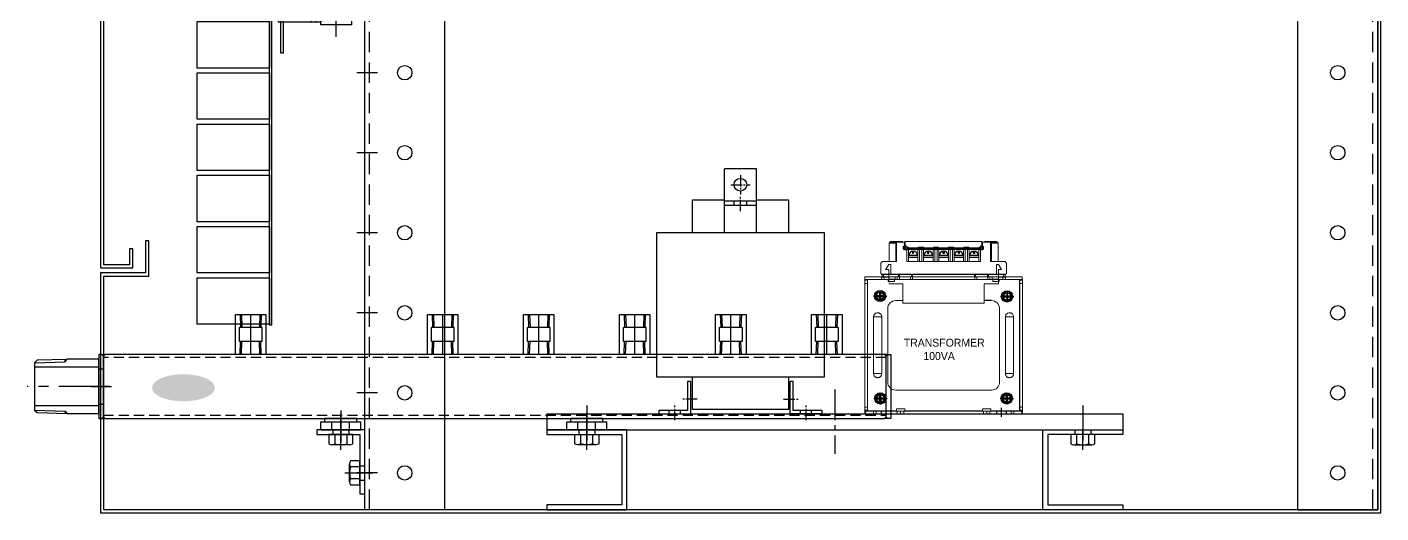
# Model space of a CAD drawing. Header units: millimetres. Extents: x 24815 to 37207, y -9299 to 5469.
# Drawn here: x 35116 to 35962, y -66 to 238 of the extents above; entities that cross this region are included whole.
import ezdxf

# ---------------------------------------------------------------- set-up
doc = ezdxf.new("R2010")
doc.units = ezdxf.units.MM
for name, pattern in [('CENTER', [50.8, 31.75, -6.35, 6.35, -6.35]), ('CENTER1', [10, 7, -1, 1, -1]), ('CENTER2', [28.575, 19.05, -3.175, 3.175, -3.175]), ('CENTERX2', [101.6, 63.5, -12.7, 12.7, -12.7]), ('HIDDEN', [9.525, 6.35, -3.175]), ('HIDDEN2', [4.7625, 3.175, -1.5875]), ('HIDDENX2', [19.05, 12.7, -6.35])]:
    doc.linetypes.add(name, pattern=pattern)
for name, color, linetype in [('3', 3, 'Continuous'), ('______', 7, 'Continuous'), ('BOARD_OUTLINE', 7, 'Continuous'), ('CEN', 1, 'CENTER'), ('CENTER', 1, 'CENTER'), ('HIDDEN', 2, 'HIDDEN'), ('OBS_SSTOP', 4, 'Continuous'), ('SLD-0', 7, 'Continuous'), ('THIN', 3, 'Continuous')]:
    doc.layers.add(name, color=color, linetype=linetype)
doc.styles.add('HAN', font='')
doc.styles.get("Standard").update_dxf_attribs({"font": 'ISOCP.SHX', "bigfont": 'WHGTXT.SHX'})
doc.styles.get('HAN').set_extended_font_data('GulimChe')

# ---------------------------------------------------------------- blocks, each defined once
blk = doc.blocks.new('234567890oplkjhgijsdertyuioll')
at = {"color": 140}
for p, q in [((-17498.05, 8543.32), (-17498.05, 9439.32)), ((-17448.05, 9439.32), (-17498.05, 9439.32)), ((-17448.05, 8543.32), (-17448.05, 9439.32)), ((-17448.05, 8543.32), (-17498.05, 8543.32))]:
    blk.add_line(p, q, dxfattribs=at)
at = {"color": 1}
for p, q in [((-17490.05, 9416.32), (-17503.05, 9416.32)), ((-17490.05, 9366.32), (-17503.05, 9366.32)), ((-17490.05, 9316.32), (-17503.05, 9316.32)), ((-17490.05, 9266.32), (-17503.05, 9266.32)), ((-17490.05, 9216.32), (-17503.05, 9216.32)), ((-17490.05, 9166.32), (-17503.05, 9166.32)), ((-17490.05, 9116.32), (-17503.05, 9116.32)), ((-17490.05, 9066.32), (-17503.05, 9066.32)), ((-17490.05, 9016.32), (-17503.05, 9016.32)), ((-17490.05, 8966.32), (-17503.05, 8966.32)), ((-17490.05, 8916.32), (-17503.05, 8916.32)), ((-17490.05, 8866.32), (-17503.05, 8866.32)), ((-17490.05, 8816.32), (-17503.05, 8816.32)), ((-17490.05, 8766.32), (-17503.05, 8766.32)), ((-17490.05, 8716.32), (-17503.05, 8716.32)), ((-17490.05, 8666.32), (-17503.05, 8666.32)), ((-17490.05, 8616.32), (-17503.05, 8616.32)), ((-17490.05, 8566.32), (-17503.05, 8566.32))]:
    blk.add_line(p, q, dxfattribs=at)
at = {"color": 140}
for centre in [(-17473.05, 9416.32), (-17473.05, 9366.32), (-17473.05, 9316.32), (-17473.05, 9266.32), (-17473.05, 9216.32), (-17473.05, 9166.32), (-17473.05, 9116.32), (-17473.05, 9066.32), (-17473.05, 9016.32), (-17473.05, 8966.32), (-17473.05, 8916.32), (-17473.05, 8866.32), (-17473.05, 8816.32), (-17473.05, 8766.32), (-17473.05, 8716.32), (-17473.05, 8666.32), (-17473.05, 8616.32), (-17473.05, 8566.32)]:
    blk.add_circle(centre, 4.5, dxfattribs=at)
at = {"layer": 'HIDDEN', "color": 2, "linetype": 'HIDDENX2'}
blk.add_line((-17495.05, 8543.32), (-17495.05, 9439.32), dxfattribs=at)
blk = doc.blocks.new('645ytrhegnhy6yjmjuuyyjmhyhh')
at = {"color": 140}
for p, q in [((-12560.37, 14958.53), (-12510.37, 14958.53)), ((-12560.37, 14062.53), (-12560.37, 14958.53)), ((-12510.37, 14062.53), (-12510.37, 14958.53)), ((-12560.37, 14062.53), (-12510.37, 14062.53))]:
    blk.add_line(p, q, dxfattribs=at)
for centre in [(-12535.37, 14935.53), (-12535.37, 14885.53), (-12535.37, 14835.53), (-12535.37, 14785.53), (-12535.37, 14735.53), (-12535.37, 14685.53), (-12535.37, 14635.53), (-12535.37, 14585.53), (-12535.37, 14535.53), (-12535.37, 14485.53), (-12535.37, 14435.53), (-12535.37, 14385.53), (-12535.37, 14335.53), (-12535.37, 14285.53), (-12535.37, 14235.53), (-12535.37, 14185.53), (-12535.37, 14135.53), (-12535.37, 14085.53)]:
    blk.add_circle(centre, 4.5, dxfattribs=at)
at = {"layer": 'HIDDEN', "color": 2, "linetype": 'HIDDENX2'}
blk.add_line((-12513.37, 14062.53), (-12513.37, 14958.53), dxfattribs=at)
blk = doc.blocks.new('64tweeffddsfasdf')
at = {"layer": '3'}
for p, q in [((-17307.17, 9391.32), (-17307.17, 9441.32)), ((-17307.17, 9441.32), (-16507.17, 9441.32)), ((-16507.17, 8541.32), (-16507.17, 9441.32)), ((-16509.17, 9439.32), (-17305.17, 9439.32)), ((-17305.17, 9439.32), (-17305.17, 9393.32)), ((-16509.17, 9439.32), (-16509.17, 8543.32)), ((-17279.17, 9391.32), (-17307.17, 9391.32)), ((-17305.17, 9393.32), (-17277.17, 9393.32)), ((-17279.17, 9371.32), (-17279.17, 9391.32)), ((-17277.17, 9393.32), (-17277.17, 9371.32)), ((-17277.17, 9371.32), (-17279.17, 9371.32)), ((-17279.17, 8711.32), (-17279.17, 8691.32)), ((-17277.17, 8711.32), (-17279.17, 8711.32)), ((-17277.17, 8689.32), (-17277.17, 8711.32)), ((-17279.17, 8691.32), (-17307.17, 8691.32)), ((-17307.17, 8691.32), (-17307.17, 8541.32)), ((-17305.17, 8543.32), (-17305.17, 8689.32)), ((-17305.17, 8689.32), (-17277.17, 8689.32)), ((-17307.17, 8541.32), (-16507.17, 8541.32)), ((-16509.17, 8543.32), (-17305.17, 8543.32))]:
    blk.add_line(p, q, dxfattribs=at)
blk = doc.blocks.new('A$C77215BD6')
at = {"color": 2}
for p, q in [((20, 47), (20, 44)), ((30, 47), (30, 44))]:
    blk.add_line(p, q, dxfattribs=at)
for p, q in [((21.25, 38.08), (21.25, 44)), ((28.75, 38.08), (28.75, 44)), ((30.63, 37.5), (19.37, 37.5))]:
    blk.add_line(p, q)
at = {"color": 1, "linetype": 'CENTERX2'}
blk.add_line((25, 50.5), (25, 40.5), dxfattribs=at)
at = {"color": 4}
blk.add_lwpolyline([(47, 44), (47, 0), (0, 0), (0, -3), (50, -3), (50, 47), (0, 47), (0, 44)], close=True, dxfattribs=at)
blk.add_lwpolyline([(32.51, 44), (32.51, 38.08, -0.309401), (28.75, 38.08, -0.154701), (21.25, 38.08, -0.309401), (17.49, 38.08), (17.49, 44), (32.51, 44)], format="xyb")
at = {"layer": 'CENTER'}
blk.add_line((25, 34.5), (25, 47), dxfattribs=at)
blk = doc.blocks.new('A$C7B1C76C4')
at = {"layer": '3'}
blk.add_lwpolyline([(20, -65), (20, -53), (0, -53), (0, -747), (20, -747), (20, -735), (18, -735), (18, -745), (2, -745), (2, -55), (18, -55), (18, -65), (20, -65)], dxfattribs=at)
for name, p in [('64tweeffddsfasdf', (17307.17, -9441.32)), ('234567890oplkjhgijsdertyuioll', (17663.05, -9441.32)), ('645ytrhegnhy6yjmjuuyyjmhyhh', (13308.37, -14960.53))]:
    blk.add_blockref(name, p)
at = {"layer": '______', "ltscale": 10}
blk.add_blockref('A$C77215BD6', (278.76, -895), dxfattribs=at)
at = {"layer": '______', "ltscale": 10, "xscale": -1}
blk.add_blockref('A$C77215BD6', (638.76, -895), dxfattribs=at)
blk = doc.blocks.new('A$C48746BCF')
at = {"color": 32}
for p, q in [((10, 0), (0, 0)), ((0, 0), (0, -360)), ((10, 0), (10, -360)), ((10, -360), (0, -360))]:
    blk.add_line(p, q, dxfattribs=at)
at = {"color": 1, "linetype": 'CENTER2'}
blk.add_line((25, -180), (-15, -180), dxfattribs=at)
at = {"layer": 'CEN', "ltscale": 10}
for p, q in [((15, -25), (-5, -25)), ((15, -335), (-5, -335))]:
    blk.add_line(p, q, dxfattribs=at)
blk = doc.blocks.new('A$C58335CE3')
at = {"color": 32}
for p, q in [((0, 12.5), (0, -12.5)), ((0, 12.5, 0), (5, 12.5, 0)), ((5, 12.5), (5, -12.5)), ((0, -12.5, 0), (5, -12.5, 0))]:
    blk.add_line(p, q, dxfattribs=at)
at = {"color": 2, "linetype": 'HIDDEN'}
for p, q in [((0, 5.5, 0), (5, 5.5, 0)), ((0, -5.5, 0), (5, -5.5, 0))]:
    blk.add_line(p, q, dxfattribs=at)
at = {"color": 1}
blk.add_line((-5, 0, 0), (10, 0, 0), dxfattribs=at)
blk = doc.blocks.new('rcw345trcw45t')
for p, q in [((53002.75, -14361.01), (52983.75, -14361.01)), ((52983.75, -14361.01), (52983.75, -14386.01)), ((52987.52, -14361.01), (52987.77, -14369.01)), ((52998.97, -14361.01), (52998.72, -14369.01)), ((53002.75, -14386.01), (53002.75, -14361.01)), ((52987.52, -14386.01), (52987.77, -14378.01)), ((52998.97, -14386.01), (52998.72, -14378.01)), ((52983.75, -14386.01), (53002.75, -14386.01))]:
    blk.add_line(p, q)
blk.add_lwpolyline([(52986.25, -14377.76, 0.414214), (52986.5, -14378.01), (53000, -14378.01, 0.414214), (53000.25, -14377.76), (53000.25, -14369.26, 0.414214), (53000, -14369.01), (52986.5, -14369.01, 0.414214), (52986.25, -14369.26)], format="xyb", close=True)
at = {"layer": 'CENTER'}
blk.add_lwpolyline([(52993.25, -14386.01), (52993.25, -14378.01), (52993.25, -14369.01), (52993.25, -14361.01)], dxfattribs=at)
at = {"layer": 'THIN'}
for p, q in [((52986.67, -14361.01), (52986.92, -14369.01)), ((52999.83, -14361.01), (52999.58, -14369.01)), ((52986.67, -14386.01), (52986.92, -14378.01)), ((52999.83, -14386.01), (52999.58, -14378.01))]:
    blk.add_line(p, q, dxfattribs=at)
blk = doc.blocks.new('A$C13BB0B43')
for p, q in [((0, -17), (0, 17)), ((0, 17), (20, 17)), ((0, 12), (40, 12)), ((20.87, 15.42), (20.87, 16.9)), ((0, -12), (40, -12)), ((20.87, -15.42), (20.87, -16.9)), ((0, -17), (20, -17))]:
    blk.add_line(p, q)
blk.add_lwpolyline([(20, 17), (20, 16.92), (38.47, 16.35), (40, 14.82), (40, -14.82), (38.47, -16.35), (20, -16.92), (20, -17)])
at = {"layer": 'CENTER'}
blk.add_line((-6.81, 0), (44.74, 0), dxfattribs=at)
at = {"layer": 'THIN'}
for points in [[(40, 14.82), (20.87, 15.42), (20, 16.92)], [(40, -14.82), (20.87, -15.42), (20, -16.92)]]:
    blk.add_lwpolyline(points, dxfattribs=at)
blk = doc.blocks.new('A$C67533663')
for points in [[(-187, 41), (-188, 42), (-186, 42)], [(302, 40.99), (303, 41.99), (301, 41.99)], [(-186, 2), (-187, 3), (-188, 2)], [(301, 1.99), (302, 2.99), (303, 1.99)]]:
    blk.add_hatch(color=256).paths.add_polyline_path(points)
h = blk.add_hatch(color=1)
edge = h.paths.add_edge_path()
edge.add_ellipse((252.04, 21.18), major_axis=(19.62, 0), ratio=0.430244, start_angle=0, end_angle=360, ccw=False)
for p, q in [((-188, 42), (-186, 42)), ((303, 41.99), (301, 41.99)), ((-188, 2), (-186, 2)), ((-10, 0), (-10, 2)), ((-10, 2), (10, 2)), ((10, 0), (-10, 0)), ((10, 0), (10, 2)), ((143.76, 0), (143.76, 2)), ((143.76, 2), (163.76, 2)), ((163.76, 0), (163.76, 2)), ((303, 1.99), (301, 1.99)), ((163.76, 0), (143.76, 0))]:
    blk.add_line(p, q)
at = {"color": 2, "linetype": 'HIDDEN2', "ltscale": 2}
for p, q in [((-187, 40), (302, 39.99)), ((305, 32.99), (302, 32.99)), ((305, 10.99), (302, 10.99)), ((302, 3.99), (-187, 4))]:
    blk.add_line(p, q, dxfattribs=at)
at = {"color": 1, "linetype": 'CENTER1', "ltscale": 2}
blk.add_line((310, 21.99), (297, 21.99), dxfattribs=at)
at = {"color": 1, "linetype": 'CENTER1'}
for p, q in [((0, 7), (0, -5)), ((153.76, 7), (153.76, -5))]:
    blk.add_line(p, q, dxfattribs=at)
for points in [[(-188, 42), (-190, 42), (-190, 2), (-188, 2), (-187, 3), (-187, 41)], [(-186, 42), (301, 41.99), (302, 40.99), (302, 2.99), (301, 1.99), (-186, 2), (-187, 3), (-187, 41)], [(303, 41.99), (305, 41.99), (305, 1.99), (303, 1.99), (302, 2.99), (302, 40.99)]]:
    blk.add_lwpolyline(points, close=True)
for name, p in [('rcw345trcw45t', (-53143.25, 14428.01)), ('rcw345trcw45t', (-53083.25, 14428.01)), ('rcw345trcw45t', (-53023.25, 14428.01)), ('rcw345trcw45t', (-52963.25, 14428.01)), ('rcw345trcw45t', (-52903.25, 14428.01)), ('A$C13BB0B43', (305, 21.99))]:
    blk.add_blockref(name, p)
blk = doc.blocks.new('A$C03E404C8')
for points in [[(-187, 41), (-188, 42), (-186, 42)], [(-187, 41), (-188, 42), (-186, 42)], [(302, 40.99), (303, 41.99), (301, 41.99)], [(302, 40.99), (303, 41.99), (301, 41.99)], [(-186, 2), (-187, 3), (-188, 2)], [(-186, 2), (-187, 3), (-188, 2)], [(301, 1.99), (302, 2.99), (303, 1.99)], [(301, 1.99), (302, 2.99), (303, 1.99)]]:
    blk.add_hatch(color=256).paths.add_polyline_path(points)
h = blk.add_hatch(color=5)
edge = h.paths.add_edge_path()
edge.add_ellipse((252.04, 21.18), major_axis=(19.62, 0), ratio=0.430244, start_angle=0, end_angle=360, ccw=False)
h = blk.add_hatch(color=5)
edge = h.paths.add_edge_path()
edge.add_ellipse((252.04, 21.18), major_axis=(19.62, 0), ratio=0.430244, start_angle=0, end_angle=360, ccw=False)
for p, q in [((-188, 42), (-186, 42)), ((-188, 42), (-186, 42)), ((303, 41.99), (301, 41.99)), ((303, 41.99), (301, 41.99)), ((-188, 2), (-186, 2)), ((-188, 2), (-186, 2)), ((-10, 0), (-10, 2)), ((-10, 2), (10, 2)), ((-10, 0), (-10, 2)), ((-10, 2), (10, 2)), ((10, 0), (-10, 0)), ((10, 0), (-10, 0)), ((10, 0), (10, 2)), ((10, 0), (10, 2)), ((143.76, 0), (143.76, 2)), ((143.76, 2), (163.76, 2)), ((143.76, 0), (143.76, 2)), ((143.76, 2), (163.76, 2)), ((163.76, 0), (163.76, 2)), ((163.76, 0), (163.76, 2)), ((303, 1.99), (301, 1.99)), ((303, 1.99), (301, 1.99)), ((163.76, 0), (143.76, 0)), ((163.76, 0), (143.76, 0))]:
    blk.add_line(p, q)
at = {"color": 2, "linetype": 'HIDDEN2', "ltscale": 2}
for p, q in [((-187, 40), (302, 39.99)), ((-187, 40), (302, 39.99)), ((305, 32.99), (302, 32.99)), ((305, 32.99), (302, 32.99)), ((305, 10.99), (302, 10.99)), ((305, 10.99), (302, 10.99)), ((302, 3.99), (-187, 4)), ((302, 3.99), (-187, 4))]:
    blk.add_line(p, q, dxfattribs=at)
at = {"color": 1, "linetype": 'CENTER1', "ltscale": 2}
blk.add_line((310, 21.99), (297, 21.99), dxfattribs=at)
blk.add_line((310, 21.99), (297, 21.99), dxfattribs=at)
at = {"color": 1, "linetype": 'CENTER1'}
for p, q in [((0, 7), (0, -5)), ((0, 7), (0, -5)), ((153.76, 7), (153.76, -5)), ((153.76, 7), (153.76, -5))]:
    blk.add_line(p, q, dxfattribs=at)
for points in [[(-188, 42), (-190, 42), (-190, 2), (-188, 2), (-187, 3), (-187, 41)], [(-188, 42), (-190, 42), (-190, 2), (-188, 2), (-187, 3), (-187, 41)], [(-186, 42), (301, 41.99), (302, 40.99), (302, 2.99), (301, 1.99), (-186, 2), (-187, 3), (-187, 41)], [(-186, 42), (301, 41.99), (302, 40.99), (302, 2.99), (301, 1.99), (-186, 2), (-187, 3), (-187, 41)], [(303, 41.99), (305, 41.99), (305, 1.99), (303, 1.99), (302, 2.99), (302, 40.99)], [(303, 41.99), (305, 41.99), (305, 1.99), (303, 1.99), (302, 2.99), (302, 40.99)]]:
    blk.add_lwpolyline(points, close=True)
for name, p in [('rcw345trcw45t', (-53143.25, 14428.01)), ('rcw345trcw45t', (-53143.25, 14428.01)), ('rcw345trcw45t', (-53083.25, 14428.01)), ('rcw345trcw45t', (-53083.25, 14428.01)), ('rcw345trcw45t', (-53023.25, 14428.01)), ('rcw345trcw45t', (-53023.25, 14428.01)), ('rcw345trcw45t', (-52963.25, 14428.01)), ('rcw345trcw45t', (-52963.25, 14428.01)), ('rcw345trcw45t', (-52903.25, 14428.01)), ('rcw345trcw45t', (-52903.25, 14428.01)), ('rcw345trcw45t', (-52783.25, 14428.01)), ('A$C13BB0B43', (305, 21.99)), ('A$C13BB0B43', (305, 21.99))]:
    blk.add_blockref(name, p)
blk = doc.blocks.new('A$C124A4948')
for p, q in [((-40, 28.5), (-40, 23)), ((-39.5, 29), (-17.5, 29)), ((-35, 30.5), (-21, 30.5)), ((-21, 30.5), (-35, 30.5)), ((-35, 30.5), (-35, 29)), ((-35, 29.3), (-21, 29.3)), ((-21, 29.3), (-35, 29.3)), ((-21, 30.5), (-21, 29)), ((-17, 28.5), (-17, 24)), ((-11, 28.5), (-11, 24)), ((-10.5, 29), (10.5, 29)), ((-7, 30.5), (7, 30.5)), ((7, 30.5), (-7, 30.5)), ((-7, 30.5), (-7, 29)), ((7, 29.3), (-7, 29.3)), ((7, 30.5), (7, 29)), ((11, 28.5), (11, 24)), ((17, 28.5), (17, 24)), ((17.5, 29), (39.5, 29)), ((21, 30.5), (35, 30.5)), ((35, 30.5), (21, 30.5)), ((21, 30.5), (21, 29)), ((35, 29.3), (21, 29.3)), ((35, 30.5), (35, 29)), ((40, 28.5), (40, 23)), ((43.3, 26.5), (53.2, 26.5)), ((43.3, 26.5), (43.3, 23)), ((46.3, 29.9), (46.3, 26.5)), ((47.3, 30.9), (48.3, 30.9)), ((49.3, 29.9), (49.3, 26.5)), ((53.2, 26.5), (53.2, 0)), ((-53.2, 22), (-53.2, 0)), ((-52.2, 23), (43.3, 23)), ((-17, 24), (-11, 24)), ((11, 24), (17, 24)), ((-53.2, 6), (-39.95, 6)), ((-53.2, 3), (53.2, 3)), ((-53.2, 0), (53.2, 0)), ((39.95, 6), (53.2, 6))]:
    blk.add_line(p, q)
at = {"color": 1, "linetype": 'CENTER1'}
for p, q in [((-28, 32.5), (-28, 15.08)), ((0, 32.5), (0, 15.08)), ((28, 32.5), (28, 15.08)), ((-46.5, -2), (-46.5, 8)), ((46.5, -2), (46.5, 8))]:
    blk.add_line(p, q, dxfattribs=at)
at = {"ltscale": 10}
for p, q in [((-39.95, 6), (-39.95, 23)), ((39.95, 6), (39.95, 23))]:
    blk.add_line(p, q, dxfattribs=at)
at = {"color": 2, "linetype": 'HIDDEN2'}
for p, q in [((-25, 20.5), (-31, 20.5)), ((-25.54, 18.5), (-30.46, 18.5)), ((3, 20.5), (-3, 20.5)), ((2.46, 18.5), (-2.46, 18.5)), ((31, 20.5), (25, 20.5)), ((30.46, 18.5), (25.54, 18.5)), ((-49.75, 0), (-49.75, 6)), ((-43.25, 0), (-43.25, 6)), ((43.25, 0), (43.25, 6)), ((49.75, 0), (49.75, 6))]:
    blk.add_line(p, q, dxfattribs=at)
for points in [[(-30.46, 19.56), (-31, 20.5), (-31, 30.5)], [(-25, 30.5), (-25.54, 29.96), (-30.46, 29.96), (-31, 30.5)], [(-25.54, 29.96), (-25.54, 18.5), (-28, 17.08), (-30.46, 18.5), (-30.46, 29.96)], [(-25, 30.5), (-25, 20.5), (-25.54, 19.56)], [(-2.46, 19.56), (-3, 20.5), (-3, 30.5)], [(3, 30.5), (2.46, 29.96), (-2.46, 29.96), (-3, 30.5)], [(2.46, 29.96), (2.46, 18.5), (0, 17.08), (-2.46, 18.5), (-2.46, 29.96)], [(3, 30.5), (3, 20.5), (2.46, 19.56)], [(25.54, 19.56), (25, 20.5), (25, 30.5)], [(31, 30.5), (30.46, 29.96), (25.54, 29.96), (25, 30.5)], [(30.46, 29.96), (30.46, 18.5), (28, 17.08), (25.54, 18.5), (25.54, 29.96)], [(31, 30.5), (31, 20.5), (30.46, 19.56)]]:
    blk.add_lwpolyline(points, dxfattribs=at)
at = {"color": 3}
blk.add_lwpolyline([(44.7, 23.5), (72.7, 23.5), (72.7, 25), (44.7, 25)], close=True, dxfattribs=at)
blk.add_circle((47.8, 29.4), 0.5)
for centre, radius, start, end in [((-39.5, 28.5), 0.5, 90, 180), ((-17.5, 28.5), 0.5, 0, 90), ((-10.5, 28.5), 0.5, 90, 180), ((10.5, 28.5), 0.5, 0, 90), ((17.5, 28.5), 0.5, 90, 180), ((39.5, 28.5), 0.5, 0, 90), ((47.3, 29.9), 1, 90, 180), ((48.3, 29.9), 1, 0, 90), ((-52.2, 22), 1, 90, 180)]:
    blk.add_arc(centre, radius, start, end)
blk = doc.blocks.new('A$C4D733520')
at = {"color": 1, "linetype": 'CENTER'}
for p, q in [((-49.62, 17.67, 0), (-49.62, 10.22, 0)), ((18.38, 17.67, 0), (18.38, 9.98, 0)), ((-35.62, -10.33, 0), (-35.62, -4.33, 0)), ((-30.62, -10.33, 0), (-30.62, -4.33, 0)), ((-15.62, -10.33, 0), (-15.62, -4.33, 0)), ((-0.62, -10.33, 0), (-0.62, -4.33, 0)), ((4.38, -10.33, 0), (4.38, -4.33, 0))]:
    blk.add_line(p, q, dxfattribs=at)
at = {"color": 161}
for p, q in [((-55.62, 14.67, 0), (24.38, 14.67, 0)), ((-55.62, 14.67, 0), (-55.62, 8.27, 0)), ((24.38, 14.67, 0), (24.38, 8.27, 0)), ((-55.62, 8.27, 0), (-49.62, 8.27, 0)), ((-49.62, -5.33, 0), (-49.62, 8.27, 0)), ((18.38, -5.33, 0), (18.38, 8.27, 0)), ((18.38, 8.27, 0), (24.38, 8.27, 0)), ((-49.62, -5.33, 0), (-43.12, -5.33, 0)), ((-43.12, -7.33, 0), (11.88, -7.33, 0)), ((11.88, -5.33, 0), (18.38, -5.33, 0))]:
    blk.add_line(p, q, dxfattribs=at)
at = {"color": 2, "linetype": 'HIDDEN2'}
for p, q in [((-49.62, 8.27, 0), (-43.12, 8.27, 0)), ((-43.12, 8.27, 0), (-43.12, -7.33, 0)), ((11.88, 8.27, 0), (11.88, -7.33, 0)), ((18.38, 8.27, 0), (11.88, 8.27, 0))]:
    blk.add_line(p, q, dxfattribs=at)
at = {"color": 2, "style": 'HAN'}
blk.add_text('DF75LA-LB160', height=4, dxfattribs=at).set_placement((-31.59, 3.98, 0))
blk = doc.blocks.new('AEFAES')
h = blk.add_hatch()
h.set_pattern_fill('ANSI31', color=256, style=0)
h.set_pattern_definition([(315, (-3720.565, -10788.0357), (-2.245064, -2.245064), [])])
edge = h.paths.add_edge_path()
edge.add_arc((-4454.4, -12420.41), 6.5, 180, 360)
edge.add_line((-4447.9, -12420.41), (-4447.9, -12400.41))
edge.add_arc((-4454.4, -12400.41), 6.5, 0, 180)
edge.add_line((-4460.9, -12400.41), (-4460.9, -12420.41))
edge = h.paths.add_edge_path()
edge.add_arc((-4454.4, -12383.41), 6.5, 180, 360)
edge.add_line((-4447.9, -12383.41), (-4447.9, -12363.41))
edge.add_arc((-4454.4, -12363.41), 6.5, 0, 180)
edge.add_line((-4460.9, -12363.41), (-4460.9, -12383.41))
at = {"color": 1, "linetype": 'CENTER2'}
for p, q in [((-4454.4, -12454.49), (-4454.4, -12329.63)), ((-4470.81, -12345.41), (-4436.21, -12345.41)), ((-4470.81, -12391.91), (-4436.21, -12391.91)), ((-4470.81, -12438.41), (-4436.21, -12438.41))]:
    blk.add_line(p, q, dxfattribs=at)
at = {"color": 1}
for p, q in [((-4464.15, -12446.91), (-4464.15, -12336.91)), ((-4444.65, -12336.91), (-4464.15, -12336.91)), ((-4444.65, -12446.91), (-4444.65, -12336.91)), ((-4460.9, -12383.41), (-4460.9, -12363.41)), ((-4447.9, -12383.41), (-4447.9, -12363.41)), ((-4460.9, -12400.41), (-4460.9, -12420.41)), ((-4447.9, -12400.41), (-4447.9, -12420.41)), ((-4444.65, -12446.91), (-4464.15, -12446.91))]:
    blk.add_line(p, q, dxfattribs=at)
at = {"color": 3}
for centre in [(-4454.4, -12363.91), (-4454.4, -12382.91), (-4454.4, -12400.91), (-4454.4, -12419.91)]:
    blk.add_circle(centre, 5, dxfattribs=at)
at = {"color": 1}
for centre, start, end in [((-4454.4, -12363.41), 0, 180), ((-4454.4, -12383.41), 180, 0), ((-4454.4, -12400.41), 0, 180), ((-4454.4, -12420.41), 180, 0)]:
    blk.add_arc(centre, 6.5, start, end, dxfattribs=at)
at = {"ltscale": 10, "xscale": -1, "rotation": 90}
blk.add_blockref('A$C124A4948', (-4464.15, -12391.91), dxfattribs=at)
at = {"rotation": 270}
blk.add_blockref('A$C4D733520', (-4478.81, -12401.53, 0), dxfattribs=at)
blk = doc.blocks.new('A$C1A446BA8')
at = {"color": 1}
for p, q in [((-56.39, 18.86), (-67.99, 18.86)), ((-56.39, -9.14), (-67.99, -9.14))]:
    blk.add_line(p, q, dxfattribs=at)
at = {"layer": 'BOARD_OUTLINE'}
for p, q in [((-62.99, -223.72), (-62.99, 30.26)), ((-61.39, 30.26), (-62.99, 30.26)), ((-61.39, -223.72), (-61.39, 30.26)), ((-61.39, -30.74), (-62.99, -30.74)), ((-61.39, -223.72), (-62.99, -223.72))]:
    blk.add_line(p, q, dxfattribs=at)
at = {"layer": 'OBS_SSTOP'}
for points in [[(-16.39, -34.24), (-61.39, -34.24), (-61.39, -63.24), (-16.39, -63.24)], [(-16.39, -66.24), (-61.39, -66.24), (-61.39, -95.23), (-16.39, -95.23)], [(-16.39, -98.23), (-61.39, -98.23), (-61.39, -127.23), (-16.39, -127.23)], [(-16.39, -130.23), (-61.39, -130.23), (-61.39, -159.23), (-16.39, -159.23)], [(-16.39, -162.23), (-61.39, -162.23), (-61.39, -191.23), (-16.39, -191.23)], [(-16.39, -194.22), (-61.39, -194.22), (-61.39, -223.22), (-16.39, -223.22)]]:
    blk.add_lwpolyline(points, close=True, dxfattribs=at)
blk = doc.blocks.new('A$C30605574')
blk.add_blockref('AEFAES', (4436.65, 11901.91))
at = {"xscale": -1}
blk.add_blockref('A$C1A446BA8', (-120.99, -508.86), dxfattribs=at)
blk = doc.blocks.new('A$C15D31A24')
at = {"color": 6}
for p, q in [((-10, -30), (-10, 10)), ((10, 10), (-10, 10)), ((10, -30), (10, 10))]:
    blk.add_line(p, q, dxfattribs=at)
at = {"color": 1, "linetype": 'CENTER1'}
for p, q in [((-6, 0), (6, 0)), ((0, 6), (0, -6)), ((0, -16.5), (0, -6.5)), ((-41, -147), (-41, -137)), ((41, -147), (41, -137))]:
    blk.add_line(p, q, dxfattribs=at)
at = {"color": 251}
for p, q in [((-30, -30), (-30, -9.5)), ((-30, -9.5), (-10, -9.5)), ((10, -9.5), (30, -9.5)), ((30, -9.5), (30, -30)), ((-30, -140.5), (-30, -120)), ((30, -120), (30, -140.5)), ((30, -140.5), (-30, -140.5))]:
    blk.add_line(p, q, dxfattribs=at)
at = {"color": 2, "linetype": 'HIDDENX2'}
for p, q in [((-4, -13), (-4, -10)), ((4, -13), (4, -10)), ((-44.5, -143), (-44.5, -141)), ((-37.5, -143), (-37.5, -141)), ((37.5, -143), (37.5, -141)), ((44.5, -143), (44.5, -141))]:
    blk.add_line(p, q, dxfattribs=at)
at = {"color": 4}
for p, q in [((31, -143), (31, -123)), ((33, -123), (31, -123)), ((33, -141), (33, -123)), ((51, -143), (31, -143)), ((51, -141), (33, -141)), ((51, -143), (51, -141))]:
    blk.add_line(p, q, dxfattribs=at)
at = {"color": 251, "linetype": 'CENTER1'}
for p, q in [((-27, -134), (-37, -134)), ((27, -134), (37, -134))]:
    blk.add_line(p, q, dxfattribs=at)
at = {"color": 6}
for points in [[(-10, -10), (10, -10)], [(10, -13), (-10, -13)]]:
    blk.add_lwpolyline(points, dxfattribs=at)
at = {"color": 1}
blk.add_lwpolyline([(-52.5, -120), (52.5, -120), (52.5, -30), (-52.5, -30)], close=True, dxfattribs=at)
at = {"color": 4}
blk.add_lwpolyline([(-33, -141), (-51, -141), (-51, -143), (-31, -143), (-31, -123), (-33, -123)], close=True, dxfattribs=at)
at = {"color": 6}
blk.add_circle((0, 0), 4, dxfattribs=at)
blk = doc.blocks.new('SW_CENTERMARKSYMBOL_0')
at = {"layer": 'SLD-0', "color": 0}
for p, q in [((-0.67, 0), (-2, 0)), ((0, 0), (-0.33, 0)), ((0, 0.67), (0, 2)), ((0, 0), (0, 0.33)), ((0, 0), (0, -0.33)), ((0, 0), (0.33, 0)), ((0.67, 0), (2, 0)), ((0, -0.67), (0, -2))]:
    blk.add_line(p, q, dxfattribs=at)
blk = doc.blocks.new('SW_CENTERMARKSYMBOL_1')
at = {"layer": 'SLD-0', "color": 0}
for p, q in [((-0.67, 0), (-2, 0)), ((0, 0), (-0.33, 0)), ((0, 0.67), (0, 2)), ((0, 0), (0, 0.33)), ((0, 0), (0, -0.33)), ((0, 0), (0.33, 0)), ((0.67, 0), (2, 0)), ((0, -0.67), (0, -2))]:
    blk.add_line(p, q, dxfattribs=at)
blk = doc.blocks.new('SW_CENTERMARKSYMBOL_2')
at = {"layer": 'SLD-0', "color": 0}
for p, q in [((-0.67, 0), (-2, 0)), ((0, 0), (-0.33, 0)), ((0, 0.67), (0, 2)), ((0, 0), (0, 0.33)), ((0, 0), (0, -0.33)), ((0, 0), (0.33, 0)), ((0.67, 0), (2, 0)), ((0, -0.67), (0, -2))]:
    blk.add_line(p, q, dxfattribs=at)
blk = doc.blocks.new('SW_CENTERMARKSYMBOL_3')
at = {"layer": 'SLD-0', "color": 0}
for p, q in [((-0.67, 0), (-2, 0)), ((0, 0), (-0.33, 0)), ((0, 0.67), (0, 2)), ((0, 0), (0, 0.33)), ((0, 0), (0, -0.33)), ((0, 0), (0.33, 0)), ((0.67, 0), (2, 0)), ((0, -0.67), (0, -2))]:
    blk.add_line(p, q, dxfattribs=at)
blk = doc.blocks.new('A$C6E463C90')
at = {"lineweight": 13}
for p, q in [((-70, 106.6), (-69.5, 107.1)), ((-70, 106.6), (-70, 95.1)), ((-70, 106.6), (-65.85, 106.6)), ((-69.5, 107.1), (-60.35, 107.1)), ((-68.78, 107.6), (-62.22, 107.6)), ((-65.85, 106.6), (-65.35, 107.1)), ((-65.85, 106.6), (-65.85, 95.1)), ((-65.35, 107.1), (-65.35, 95.1)), ((-60.95, 104.6), (-61.25, 104.3)), ((-61.25, 104.3), (-61.25, 102.9)), ((-60.95, 102.6), (-61.25, 102.9)), ((-60.95, 104.6), (-60.25, 104.6)), ((-60.95, 104.6), (-60.95, 102.6)), ((-60.95, 102.6), (-11.45, 102.6)), ((-60.55, 106.1), (-60.25, 106.5)), ((-60.55, 106.1), (-60.25, 105.7)), ((-60.35, 107.1), (-60.35, 102.29)), ((-60.35, 105.6), (-60.25, 105.6)), ((-59.5, 104.9), (-60.35, 104.9)), ((-59, 102.29), (-60.35, 102.29)), ((-60.25, 107.3), (-59.95, 107.6)), ((-60.25, 107.3), (-60.25, 102.6)), ((-59.95, 102.6), (-60.25, 102.9)), ((-59.95, 107.6), (-12.05, 107.6)), ((-59.95, 107.6), (-59.95, 102.48)), ((-59.95, 103.6), (-12.05, 103.6)), ((-59.95, 102.48), (-12.05, 102.48)), ((-59, 104.4), (-59, 95.1)), ((-58.5, 104.1), (-59, 104.1)), ((-58.45, 102.9), (-58.48, 102.6)), ((-58.45, 102.9), (-58.45, 103.6)), ((-58.45, 102.9), (-13.55, 102.9)), ((-58, 103.6), (-58, 95.1)), ((-52, 95.1), (-52, 103.6)), ((-49, 104.1), (-51.5, 104.1)), ((-51, 95.1), (-51, 103.6)), ((-49.5, 95.1), (-49.5, 103.6)), ((-48.5, 95.1), (-48.5, 103.6)), ((-42.5, 95.1), (-42.5, 103.6)), ((-39.5, 104.1), (-42, 104.1)), ((-41.5, 95.1), (-41.5, 103.6)), ((-40, 95.1), (-40, 103.6)), ((-39, 95.1), (-39, 103.6)), ((-33, 95.1), (-33, 103.6)), ((-30, 104.1), (-32.5, 104.1)), ((-32, 95.1), (-32, 103.6)), ((-30.5, 95.1), (-30.5, 103.6)), ((-29.5, 95.1), (-29.5, 103.6)), ((-23.5, 95.1), (-23.5, 103.6)), ((-20.5, 104.1), (-23, 104.1)), ((-22.5, 95.1), (-22.5, 103.6)), ((-21, 95.1), (-21, 103.6)), ((-20, 95.1), (-20, 103.6)), ((-14, 103.6), (-14, 95.1)), ((-13.55, 102.9), (-13.55, 103.6)), ((-13.55, 102.9), (-13.52, 102.6)), ((-13.5, 104.1), (-13, 104.1)), ((-13, 104.4), (-13, 95.1)), ((-13, 102.29), (-11.65, 102.29)), ((-12.5, 104.9), (-11.65, 104.9)), ((-12.05, 107.6), (-11.75, 107.3)), ((-12.05, 107.6), (-12.05, 102.48)), ((-12.05, 102.6), (-11.75, 102.9)), ((-11.75, 107.3), (-11.75, 102.6)), ((-11.45, 106.1), (-11.75, 106.5)), ((-11.45, 106.1), (-11.75, 105.7)), ((-11.65, 105.6), (-11.75, 105.6)), ((-11.45, 104.6), (-11.75, 104.6)), ((-2.5, 107.1), (-11.65, 107.1)), ((-11.65, 107.1), (-11.65, 102.29)), ((-11.65, 105.6), (-11.65, 104.6)), ((-11.45, 104.6), (-11.15, 104.3)), ((-11.45, 104.6), (-11.45, 102.6)), ((-11.45, 102.6), (-11.15, 102.9)), ((-11.15, 102.9), (-11.15, 104.3)), ((-9.78, 107.6), (-3.22, 107.6)), ((-6.65, 95.1), (-6.65, 107.1)), ((-6.65, 107.1), (-6.15, 106.6)), ((-6.15, 95.1), (-6.15, 106.6)), ((-6.15, 106.6), (-2, 106.6)), ((-2.5, 107.1), (-2, 106.6)), ((-2, 106.6), (-2, 95.1)), ((-75.25, 94.1), (-74.25, 95.1)), ((-75.25, 87.6), (-75.25, 94.1)), ((-74.25, 95.1), (-65.35, 95.1)), ((-72.25, 90.1), (-70.25, 93.1)), ((-70.25, 93.1), (-69.05, 93.1)), ((-69.05, 93.1), (-69.05, 87.1)), ((-59, 95.1), (-13, 95.1)), ((-6.65, 95.1), (2.25, 95.1)), ((-2.95, 93.1), (-2.95, 87.1)), ((-1.75, 93.1), (-2.95, 93.1)), ((0.25, 90.1), (-1.75, 93.1)), ((2.25, 95.1), (3.25, 94.1)), ((3.25, 87.6), (3.25, 94.1)), ((-74.75, 87.1), (-75.25, 87.6)), ((2.75, 87.1), (-74.75, 87.1)), ((-72.25, 90.1), (-70.25, 90.1)), ((-70.25, 90.1), (-70.25, 82.1)), ((-1.75, 90.1), (-1.75, 81.1)), ((0.25, 90.1), (-1.75, 90.1)), ((2.75, 87.1), (3.25, 87.6)), ((-70.25, 81.1), (-61.45, 81.1)), ((-61.45, 69.1), (-61.45, 81.1)), ((-10.55, 69.1), (-10.55, 81.1)), ((-10.55, 81.1), (-1.75, 81.1)), ((-61.45, 69.1), (-10.55, 69.1))]:
    blk.add_line(p, q, dxfattribs=at)
for p, q in [((-52.03, 98.73), (-58, 98.73)), ((-58, 97.7), (-52.03, 97.7)), ((-55.26, 99.96), (-55.26, 101.47)), ((-54.74, 99.96), (-55.26, 99.96)), ((-54.74, 99.96), (-54.74, 101.47)), ((-42.53, 98.73), (-48.5, 98.73)), ((-48.5, 97.7), (-42.53, 97.7)), ((-45.76, 99.96), (-45.76, 101.47)), ((-45.24, 99.96), (-45.76, 99.96)), ((-45.24, 99.96), (-45.24, 101.47)), ((-33.03, 98.73), (-39, 98.73)), ((-39, 97.7), (-33.03, 97.7)), ((-36.26, 99.96), (-36.26, 101.47)), ((-35.74, 99.96), (-36.26, 99.96)), ((-35.74, 101.47), (-35.74, 99.96)), ((-23.53, 98.73), (-29.5, 98.73)), ((-29.5, 97.7), (-23.53, 97.7)), ((-26.76, 99.96), (-26.76, 101.47)), ((-26.24, 99.96), (-26.76, 99.96)), ((-26.24, 101.47), (-26.24, 99.96)), ((-14.03, 98.73), (-20, 98.73)), ((-20, 97.7), (-14.03, 97.7)), ((-17.26, 99.96), (-17.26, 101.47)), ((-16.74, 99.96), (-17.26, 99.96)), ((-16.74, 101.47), (-16.74, 99.96)), ((-74.71, 87.1), (2.71, 87.1)), ((-79.88, 73.5), (-71.52, 73.5)), ((-78.01, 73.79), (-75.99, 73.79)), ((-78.01, 73.21), (-75.99, 73.21)), ((-75.99, 75.81), (-75.99, 73.79)), ((-75.99, 71.19), (-75.99, 73.21)), ((-75.41, 75.81), (-75.41, 73.79)), ((-75.41, 73.79), (-73.39, 73.79)), ((-75.41, 73.21), (-73.39, 73.21)), ((-75.41, 73.21), (-75.41, 71.19)), ((-6.05, 70.6), (-10.55, 70.6)), ((-0.48, 73.25), (7.88, 73.25)), ((1.39, 73.54), (3.41, 73.54)), ((1.39, 72.96), (3.41, 72.96)), ((3.41, 75.56), (3.41, 73.54)), ((3.41, 72.96), (3.41, 70.94)), ((3.99, 73.54), (3.99, 75.56)), ((3.99, 73.54), (6.01, 73.54)), ((3.99, 72.96), (6.01, 72.96)), ((3.99, 72.96), (3.99, 70.94)), ((-79.68, 9.5), (-71.32, 9.5)), ((-77.81, 9.79), (-75.79, 9.79)), ((-77.81, 9.21), (-75.79, 9.21)), ((-75.79, 9.79), (-75.79, 11.81)), ((-75.79, 7.19), (-75.79, 9.21)), ((-75.21, 9.79), (-75.21, 11.81)), ((-75.21, 9.79), (-73.19, 9.79)), ((-75.21, 9.21), (-75.21, 7.19)), ((-75.21, 9.21), (-73.19, 9.21)), ((-0.68, 9.5), (7.68, 9.5)), ((1.19, 9.79), (3.21, 9.79)), ((1.19, 9.21), (3.21, 9.21)), ((3.21, 9.79), (3.21, 11.81)), ((3.21, 7.19), (3.21, 9.21)), ((3.79, 11.81), (3.79, 9.79)), ((3.79, 9.79), (5.81, 9.79)), ((3.79, 9.21), (3.79, 7.19)), ((3.79, 9.21), (5.81, 9.21))]:
    blk.add_line(p, q)
at = {"lineweight": 15}
for p, q in [((-85.14, 83.9), (-85.14, 85.5)), ((13.14, 85.5), (-85.14, 85.5)), ((-74.78, 83.9), (-74.78, 85.5)), ((-74.47, 85.5), (-74.47, 87.1)), ((-74.47, 87.1), (2.47, 87.1)), ((-73.52, 87.1), (-73.52, 85.5)), ((-73.07, 85.5), (-73.07, 83.9)), ((-70.25, 85.5), (-70.25, 84.1)), ((-66.25, 84.1), (-66.25, 85.5)), ((-66.25, 85.4), (-5.75, 85.4)), ((-64.92, 83.9), (-64.92, 85.5)), ((-64.13, 85.5), (-64.13, 87.1)), ((-63.65, 85.5), (-63.65, 83.9)), ((-63.47, 87.1), (-63.47, 85.5)), ((-56.75, 83.9), (-56.75, 85.5)), ((-56.03, 85.5), (-56.03, 87.1)), ((-55.48, 85.5), (-55.48, 83.9)), ((-55.37, 87.1), (-55.37, 85.5)), ((-16.63, 85.5), (-16.63, 87.1)), ((-16.52, 83.9), (-16.52, 85.5)), ((-15.97, 87.1), (-15.97, 85.5)), ((-15.25, 85.5), (-15.25, 83.9)), ((-8.53, 85.5), (-8.53, 87.1)), ((-8.35, 83.9), (-8.35, 85.5)), ((-7.87, 87.1), (-7.87, 85.5)), ((-7.08, 85.5), (-7.08, 83.9)), ((-5.75, 85.5), (-5.75, 84.1)), ((-1.75, 84.1), (-1.75, 85.5)), ((1.07, 83.9), (1.07, 85.5)), ((1.52, 85.5), (1.52, 87.1)), ((2.47, 87.1), (2.47, 85.5)), ((2.78, 85.5), (2.78, 83.9)), ((13.14, 83.9), (13.14, 85.5)), ((-85.2, 0), (-85.2, 83.8)), ((-85.2, 83.8), (-70.7, 83.8)), ((-85.2, 83.35), (-83.5, 83.35)), ((-83.6, 81.35), (-85.2, 81.35)), ((13.14, 83.9), (-85.14, 83.9)), ((-83.6, 83.35), (-83.6, 2.15)), ((-83.5, 2.15), (-83.5, 83.35)), ((-70.7, 83.9), (-70.7, 82.5)), ((-66.7, 82.5), (-70.7, 82.5)), ((-66.25, 84.1), (-70.25, 84.1)), ((-66.7, 82.5), (-66.7, 83.9)), ((-66.7, 83.8), (-5.3, 83.8)), ((-1.75, 84.1), (-5.75, 84.1)), ((-5.3, 83.9), (-5.3, 82.5)), ((-1.3, 82.5), (-5.3, 82.5)), ((-1.3, 82.5), (-1.3, 83.9)), ((-1.3, 83.8), (13.2, 83.8)), ((13.2, 83.35), (11.5, 83.35)), ((11.5, 83.35), (11.5, 2.15)), ((11.6, 2.15), (11.6, 83.35)), ((13.2, 81.35), (11.6, 81.35)), ((13.2, 83.8), (13.2, 0)), ((-61.45, 70.6), (-65.95, 70.6)), ((-74.66, 60.45), (-79.74, 60.45)), ((-79.74, 25.05), (-79.74, 60.45)), ((-74.66, 60.45), (-74.66, 25.05)), ((-70.95, 65.6), (-70.95, 19.7)), ((-1.05, 19.7), (-1.05, 65.6)), ((2.66, 60.45), (7.74, 60.45)), ((2.66, 25.05), (2.66, 60.45)), ((7.74, 60.45), (7.74, 25.05)), ((-74.66, 25.05), (-79.74, 25.05)), ((2.66, 25.05), (7.74, 25.05)), ((-65.95, 14.7), (-6.05, 14.7)), ((-85.2, 4.15), (-83.6, 4.15)), ((-83.5, 2.15), (-85.2, 2.15)), ((-65.5, 1.7), (-85.2, 1.7)), ((-85.2, 1.6), (13.2, 1.6)), ((13.2, 0), (-85.2, 0)), ((-84.86, 1.6), (-84.86, 0)), ((-79.79, 0), (-79.79, 1.6)), ((-78.13, 1.6), (-78.13, 0)), ((-65.5, 3), (-65.5, 1.6)), ((-65.5, 3), (-60.3, 3)), ((-64.95, 0), (-64.95, 1.6)), ((-62.95, 1.6), (-62.95, 0)), ((-60.95, 1.6), (-60.95, 0)), ((-60.3, 1.6), (-60.3, 3)), ((-11.7, 1.7), (-60.3, 1.7)), ((-11.7, 3), (-11.7, 1.6)), ((-11.7, 3), (-6.5, 3)), ((-11.05, 0), (-11.05, 1.6)), ((-9.05, 0), (-9.05, 1.6)), ((-7.05, 1.6), (-7.05, 0)), ((-6.5, 1.6), (-6.5, 3)), ((13.2, 1.7), (-6.5, 1.7)), ((6.13, 0), (6.13, 1.6)), ((7.79, 1.6), (7.79, 0)), ((11.5, 2.15), (13.2, 2.15)), ((11.6, 4.15), (13.2, 4.15)), ((12.86, 0), (12.86, 1.6))]:
    blk.add_line(p, q, dxfattribs=at)
at = {"ltscale": 5}
for p, q in [((-74.71, 85.5), (-70.17, 85.5)), ((-1.83, 85.5), (2.71, 85.5))]:
    blk.add_line(p, q, dxfattribs=at)
at = {"ltscale": 3}
for p, q in [((-75.7, 70.01), (-75.7, 76.99)), ((3.7, 69.76), (3.7, 76.74)), ((-72.21, 73.5), (-79.19, 73.5)), ((7.19, 73.25), (0.21, 73.25)), ((-72.01, 9.5), (-78.99, 9.5)), ((-75.5, 6.01), (-75.5, 12.99)), ((6.99, 9.5), (0.01, 9.5)), ((3.5, 6.01), (3.5, 12.99))]:
    blk.add_line(p, q, dxfattribs=at)
at = {"color": 2, "linetype": 'HIDDEN2'}
for p, q in [((-75, 1.6), (-75, 0)), ((-69, 1.6), (-69, 0)), ((-3, 1.6), (-3, 0)), ((3, 1.6), (3, 0))]:
    blk.add_line(p, q, dxfattribs=at)
at = {"color": 1, "linetype": 'CENTER1'}
for p, q in [((-72, 3.6), (-72, -2)), ((0, 3.6), (0, -2))]:
    blk.add_line(p, q, dxfattribs=at)
at = {"const_width": 0.273}
for points in [[(-75.7, 70, -1), (-75.7, 77, -0.16109)], [(3.7, 69.75, -1), (3.7, 76.75, -0.16109)], [(-75.7, 71.17, -1.064713), (-75.41, 75.81, 2.318102)], [(3.7, 70.92, -1.064713), (3.99, 75.56, 2.318102)], [(-75.5, 6, -1), (-75.5, 13, -0.16109)], [(-75.5, 7.17, -1.064713), (-75.21, 11.81, 2.318102)], [(3.5, 6, -1), (3.5, 13, -0.16109)], [(3.5, 7.17, -1.064713), (3.79, 11.81, 2.318102)]]:
    blk.add_lwpolyline(points, format="xyb", dxfattribs=at)
for points in [[(-78.01, 73.79), (-75.99, 73.79), (-75.99, 75.81)], [(-75.99, 71.19), (-75.99, 73.21), (-78.01, 73.21)], [(-75.41, 75.81), (-75.41, 73.79), (-73.39, 73.79)], [(-73.39, 73.21), (-75.41, 73.21), (-75.41, 71.19)], [(1.39, 73.54), (3.41, 73.54), (3.41, 75.56)], [(3.41, 70.94), (3.41, 72.96), (1.39, 72.96)], [(3.99, 75.56), (3.99, 73.54), (6.01, 73.54)], [(6.01, 72.96), (3.99, 72.96), (3.99, 70.94)], [(-77.81, 9.79), (-75.79, 9.79), (-75.79, 11.81)], [(-75.79, 7.19), (-75.79, 9.21), (-77.81, 9.21)], [(-75.21, 11.81), (-75.21, 9.79), (-73.19, 9.79)], [(-73.19, 9.21), (-75.21, 9.21), (-75.21, 7.19)], [(1.19, 9.79), (3.21, 9.79), (3.21, 11.81)], [(3.21, 7.19), (3.21, 9.21), (1.19, 9.21)], [(3.79, 11.81), (3.79, 9.79), (5.81, 9.79)], [(5.81, 9.21), (3.79, 9.21), (3.79, 7.19)]]:
    blk.add_lwpolyline(points, dxfattribs=at)
for centre, radius in [((-75.7, 73.5), 3.5), ((3.7, 73.25), 3.5), ((-75.7, 73.5), 2.49), ((-75.7, 73.5), 2.33), ((3.7, 73.25), 2.49), ((3.7, 73.25), 2.33), ((-75.5, 9.5), 3.5), ((-75.5, 9.5), 2.49), ((-75.5, 9.5), 2.33), ((3.5, 9.5), 3.5), ((3.5, 9.5), 2.49), ((3.5, 9.5), 2.33)]:
    blk.add_circle(centre, radius)
at = {"lineweight": 15}
for centre in [(-75.7, 73.5), (3.7, 73.5), (3.7, 73.25), (-75.5, 9.5), (3.5, 9.5)]:
    blk.add_circle(centre, 3, dxfattribs=at)
at = {"lineweight": 13}
for centre, radius, start, end in [((-68.79, 106.85), 0.753, 89.39087, 160.39358), ((-62.22, 106.82), 0.78, 21.03722, 90), ((-59.5, 104.4), 0.5, 0, 90), ((-58.5, 103.6), 0.5, 0, 90), ((-51.5, 103.6), 0.5, 90, 180), ((-50.5, 103.6), 0.5, 90, 180), ((-50, 103.6), 0.5, 0, 90), ((-49, 103.6), 0.5, 0, 90), ((-42, 103.6), 0.5, 90, 180), ((-41, 103.6), 0.5, 90, 180), ((-40.5, 103.6), 0.5, 0, 90), ((-39.5, 103.6), 0.5, 0, 90), ((-32.5, 103.6), 0.5, 90, 180), ((-31.5, 103.6), 0.5, 90, 180), ((-31, 103.6), 0.5, 0, 90), ((-30, 103.6), 0.5, 0, 90), ((-23, 103.6), 0.5, 90, 180), ((-22, 103.6), 0.5, 90, 180), ((-21.5, 103.6), 0.5, 0, 90), ((-20.5, 103.6), 0.5, 0, 90), ((-13.5, 103.6), 0.5, 90, 180), ((-12.5, 104.4), 0.5, 90, 180), ((-9.78, 106.82), 0.78, 90, 158.96278), ((-3.21, 106.85), 0.753, 19.6068, 90.60896)]:
    blk.add_arc(centre, radius, start, end, dxfattribs=at)
for centre in [(-55, 98.73), (-45.5, 98.73), (-36, 98.73), (-26.5, 98.73), (-17, 98.73)]:
    blk.add_arc(centre, 2.78, 0, 180)
at = {"lineweight": 15}
for centre, start, end in [((-65.95, 65.6), 90, 180), ((-6.05, 65.6), 0, 90), ((-65.95, 19.7), 180, 270), ((-6.05, 19.7), 270, 0)]:
    blk.add_arc(centre, 5, start, end, dxfattribs=at)
for points, knots in [([(-85.14, 85.5), (-85.15, 85.5), (-85.15, 85.46), (-85.16, 85.29), (-85.17, 85.16), (-85.18, 84.84), (-85.18, 84.66), (-85.19, 84.24), (-85.2, 84.02), (-85.2, 83.8)], [0, 0, 0, 0, 0.25, 0.25, 0.5, 0.5, 0.75, 0.75, 1, 1, 1, 1]), ([(13.2, 83.8), (13.2, 84.02), (13.19, 84.24), (13.18, 84.66), (13.18, 84.84), (13.17, 85.16), (13.16, 85.29), (13.15, 85.46), (13.15, 85.5), (13.14, 85.5)], [0, 0, 0, 0, 0.25, 0.25, 0.5, 0.5, 0.75, 0.75, 1, 1, 1, 1]), ([(-85.14, 83.9), (-85.15, 83.9), (-85.16, 83.89), (-85.18, 83.85), (-85.19, 83.83), (-85.2, 83.8)], [0, 0, 0, 0, 0.5, 0.5, 1, 1, 1, 1]), ([(13.2, 83.8), (13.19, 83.83), (13.18, 83.85), (13.16, 83.89), (13.15, 83.9), (13.14, 83.9)], [0, 0, 0, 0, 0.5, 0.5, 1, 1, 1, 1]), ([(-79.74, 60.45), (-79.74, 60.62), (-79.72, 60.79), (-79.66, 61.11), (-79.61, 61.28), (-79.48, 61.59), (-79.41, 61.74), (-79.22, 62.02), (-79.12, 62.15), (-78.89, 62.39), (-78.76, 62.5), (-78.48, 62.69), (-78.33, 62.77), (-77.87, 62.97), (-77.54, 63.04), (-77.03, 63.04), (-76.86, 63.02), (-76.54, 62.96), (-76.37, 62.9), (-76.07, 62.77), (-75.92, 62.69), (-75.64, 62.5), (-75.51, 62.39), (-75.17, 62.03), (-74.98, 61.74), (-74.79, 61.28), (-74.74, 61.11), (-74.68, 60.78), (-74.66, 60.62), (-74.66, 60.45)], [0, 0, 0, 0, 0.0625, 0.0625, 0.125, 0.125, 0.1875, 0.1875, 0.25, 0.25, 0.3125, 0.3125, 0.375, 0.375, 0.5, 0.5, 0.5625, 0.5625, 0.625, 0.625, 0.6875, 0.6875, 0.75, 0.75, 0.875, 0.875, 0.9375, 0.9375, 1, 1, 1, 1]), ([(2.66, 60.45), (2.66, 60.62), (2.68, 60.79), (2.74, 61.11), (2.79, 61.28), (2.92, 61.59), (2.99, 61.74), (3.18, 62.02), (3.28, 62.15), (3.51, 62.39), (3.64, 62.5), (3.92, 62.69), (4.07, 62.77), (4.53, 62.97), (4.86, 63.04), (5.37, 63.04), (5.54, 63.02), (5.86, 62.96), (6.03, 62.9), (6.33, 62.77), (6.48, 62.69), (6.76, 62.5), (6.89, 62.39), (7.23, 62.03), (7.42, 61.74), (7.61, 61.28), (7.66, 61.11), (7.72, 60.78), (7.74, 60.62), (7.74, 60.45)], [0, 0, 0, 0, 0.0625, 0.0625, 0.125, 0.125, 0.1875, 0.1875, 0.25, 0.25, 0.3125, 0.3125, 0.375, 0.375, 0.5, 0.5, 0.5625, 0.5625, 0.625, 0.625, 0.6875, 0.6875, 0.75, 0.75, 0.875, 0.875, 0.9375, 0.9375, 1, 1, 1, 1]), ([(-74.66, 25.05), (-74.66, 24.88), (-74.68, 24.71), (-74.74, 24.39), (-74.79, 24.22), (-74.92, 23.91), (-74.99, 23.76), (-75.18, 23.48), (-75.28, 23.35), (-75.51, 23.11), (-75.64, 23), (-75.92, 22.81), (-76.07, 22.73), (-76.53, 22.53), (-76.86, 22.46), (-77.37, 22.46), (-77.54, 22.48), (-77.86, 22.54), (-78.03, 22.6), (-78.33, 22.73), (-78.48, 22.81), (-78.76, 23), (-78.89, 23.11), (-79.23, 23.47), (-79.42, 23.76), (-79.61, 24.22), (-79.66, 24.39), (-79.72, 24.72), (-79.74, 24.88), (-79.74, 25.05)], [0, 0, 0, 0, 0.0625, 0.0625, 0.125, 0.125, 0.1875, 0.1875, 0.25, 0.25, 0.3125, 0.3125, 0.375, 0.375, 0.5, 0.5, 0.5625, 0.5625, 0.625, 0.625, 0.6875, 0.6875, 0.75, 0.75, 0.875, 0.875, 0.9375, 0.9375, 1, 1, 1, 1]), ([(7.74, 25.05), (7.74, 24.88), (7.72, 24.71), (7.66, 24.39), (7.61, 24.22), (7.48, 23.91), (7.41, 23.76), (7.22, 23.48), (7.12, 23.35), (6.89, 23.11), (6.76, 23), (6.48, 22.81), (6.33, 22.73), (5.87, 22.53), (5.54, 22.46), (5.03, 22.46), (4.86, 22.48), (4.54, 22.54), (4.37, 22.6), (4.07, 22.73), (3.92, 22.81), (3.64, 23), (3.51, 23.11), (3.17, 23.47), (2.98, 23.76), (2.79, 24.22), (2.74, 24.39), (2.68, 24.72), (2.66, 24.88), (2.66, 25.05)], [0, 0, 0, 0, 0.0625, 0.0625, 0.125, 0.125, 0.1875, 0.1875, 0.25, 0.25, 0.3125, 0.3125, 0.375, 0.375, 0.5, 0.5, 0.5625, 0.5625, 0.625, 0.625, 0.6875, 0.6875, 0.75, 0.75, 0.875, 0.875, 0.9375, 0.9375, 1, 1, 1, 1])]:
    blk.add_open_spline(points, degree=3, knots=knots, dxfattribs=at)
at = {"xscale": 1.5, "yscale": 1.5, "zscale": 1.5}
for name, p in [('SW_CENTERMARKSYMBOL_1', (-75.7, 73.5)), ('SW_CENTERMARKSYMBOL_0', (3.7, 73.5)), ('SW_CENTERMARKSYMBOL_1', (3.7, 73.25)), ('SW_CENTERMARKSYMBOL_3', (-75.5, 9.5)), ('SW_CENTERMARKSYMBOL_1', (-75.5, 9.5)), ('SW_CENTERMARKSYMBOL_2', (3.5, 9.5)), ('SW_CENTERMARKSYMBOL_1', (3.5, 9.5))]:
    blk.add_blockref(name, p, dxfattribs=at)
at = {"color": 2, "insert": (-63.35, 46.84), "char_height": 5, "width": 55.9054, "attachment_point": 1}
blk.add_mtext('{\\fGulim|b0|i0|c129|p49;\\W1.368; \\W1;TRANSFORMER\\P{\\W8.09676; }100VA}', dxfattribs=at)
blk = doc.blocks.new('A$C6A44735F')
for p, q in [((-7.49, 24), (-22.51, 24)), ((-22.51, 24), (-22.51, 18.08)), ((-9.37, 17.5), (-20.63, 17.5)), ((-18.75, 24), (-18.75, 18.08)), ((-11.25, 24), (-11.25, 18.08)), ((-7.49, 18.08), (-7.49, 24)), ((-9.5, -5.63), (-9.5, 5.63)), ((-3, 7.51), (-8.92, 7.51)), ((-3, 3.75), (-8.92, 3.75)), ((-3, -7.51), (-3, 7.51)), ((-3, -3.75), (-8.92, -3.75)), ((-8.92, -7.51), (-3, -7.51))]:
    blk.add_line(p, q)
at = {"color": 4}
blk.add_lwpolyline([(-3, -13), (0, -13), (0, 27), (-30, 27), (-30, 24), (-3, 24)], close=True, dxfattribs=at)
for centre, radius, start, end in [((-20.63, 20.82), 3.32, 235.61575, 304.38425), ((-15, 29.92), 12.42, 252.41205, 287.58795), ((-9.37, 20.82), 3.32, 235.61575, 304.38425), ((-6.18, 5.63), 3.32, 145.61575, 214.38425), ((2.92, 0), 12.42, 162.41205, 197.58795), ((-6.18, -5.63), 3.32, 145.61575, 214.38425)]:
    blk.add_arc(centre, radius, start, end)
at = {"layer": 'CENTER', "ltscale": 3}
for p, q in [((-15, 32), (-15, 19)), ((-8, 0), (5, 0))]:
    blk.add_line(p, q, dxfattribs=at)
at = {"layer": 'CENTER'}
for p, q in [((-15, 14.5), (-15, 27)), ((-12.5, 0), (0, 0))]:
    blk.add_line(p, q, dxfattribs=at)
at = {"layer": 'HIDDEN', "color": 2, "linetype": 'HIDDENX2'}
for p, q in [((-20, 27), (-20, 24)), ((-10, 27), (-10, 24)), ((-3, 4.5), (0, 4.5)), ((-3, -4.5), (0, -4.5))]:
    blk.add_line(p, q, dxfattribs=at)

msp = doc.modelspace()

# ---------------------------------------------------------------- block references
for name, p in [('A$C7B1C76C4', (35161.807, 834.29)), ('A$C30605574', (35326.807, 784.29)), ('A$C15D31A24', (35561.567, 139.29)), ('A$C6E463C90', (35724.538, -3.71)), ('A$C6A44735F', (35326.807, -40.71))]:
    msp.add_blockref(name, p)
at = {"xscale": -1}
for name in ['A$C67533663', 'A$C03E404C8']:
    msp.add_blockref(name, (35465.567, -8.71), dxfattribs=at)
at = {"rotation": 90}
for p in [(35311.807, -13.71), (35465.567, -13.71)]:
    msp.add_blockref('A$C58335CE3', p, dxfattribs=at)
at = {"layer": '______', "ltscale": 10, "rotation": 90}
msp.add_blockref('A$C48746BCF', (35440.567, -13.71), dxfattribs=at)

doc.saveas('drawing.dxf')
